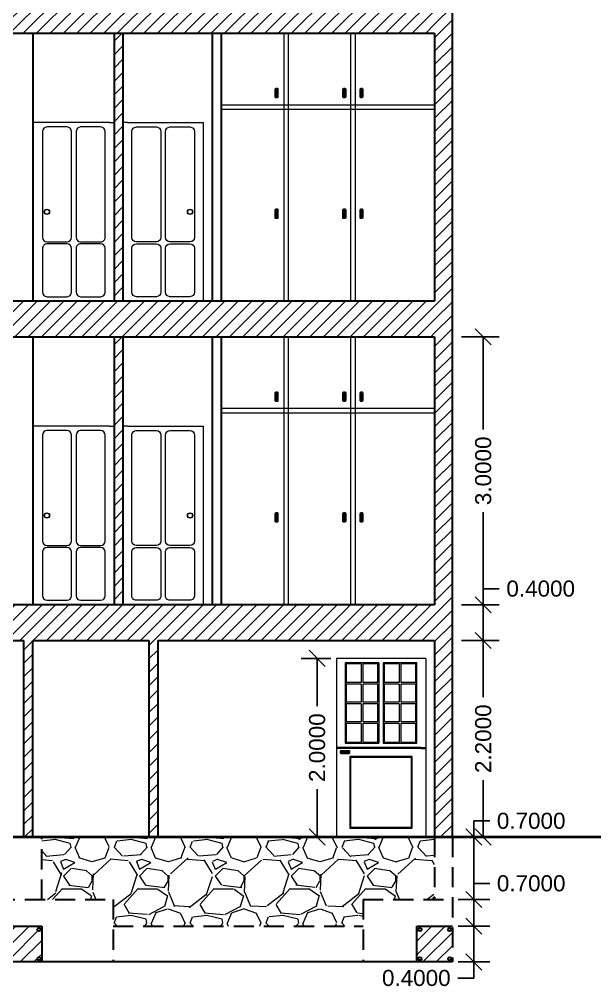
# Model space of a CAD drawing. Header units: inches. Extents: x 60.8 to 83.7, y 23.1 to 43.8.
# Drawn here: x 68.89 to 75.33, y 23.07 to 33.93 of the extents above; entities that cross this region are included whole.
import ezdxf

# ---------------------------------------------------------------- set-up
doc = ezdxf.new("R2010")
doc.units = ezdxf.units.IN
doc.header["$LTSCALE"] = 0.9
doc.header["$MEASUREMENT"] = 0
doc.linetypes.add('DASHED2', pattern=[0.375, 0.25, -0.125])
doc.styles.get("Standard").update_dxf_attribs({"font": 'arial.ttf'})
doc.dimstyles.get("Standard").update_dxf_attribs({"dimtxt": 0.18, "dimasz": 0.18, "dimexe": 0.18, "dimexo": 0.0625, "dimgap": 0.09, "dimtad": 0, "dimtoh": 1, "dimdec": 4, "dimzin": 0, "dimdsep": 46, "dimtxsty": 'Standard', "dimblk": 'OBLIQUE', "dimcen": 0.09, "dimadec": 0, "dimazin": 0, "dimtfac": 1, "dimtdec": 4, "dimtofl": 0, "dimtmove": 0, "dimatfit": 3, "dimldrblk": 'OBLIQUE', "dimfxl": 1, "dimtolj": 1, "dimtzin": 0, "dimarcsym": 0})
pattern_1 = [(45, (0, 0), (-0.07513009550107068, 0.07513009550107068), [])]

# ---------------------------------------------------------------- blocks, each defined once
blk = doc.blocks.new('_Oblique')
at = {"color": 0, "linetype": 'ByBlock', "lineweight": -2}
blk.add_line((-0.5, -0.5), (0.5, 0.5), dxfattribs=at)
blk = doc.blocks.new('*D6')
at = {"color": 0, "lineweight": -2, "transparency": 16777216}
for p, q in [((73.80108975101763, 23.77018031012886), (74.15704607203344, 23.77018031012886)), ((73.97704607203343, 23.77018031012886), (73.97704607203343, 23.37018031012887)), ((73.80108975101763, 23.37018031012887), (74.15704607203344, 23.37018031012887)), ((73.97704607203343, 23.37018031012887), (73.97704607203343, 23.19018031012887)), ((73.97704607203343, 23.19018031012887), (73.79704607203342, 23.19018031012887))]:
    blk.add_line(p, q, dxfattribs=at)
at = {"layer": 'Defpoints', "color": 0, "lineweight": 9, "transparency": 16777216}
for p in [(73.73858975101763, 23.77018031012886), (73.73858975101763, 23.37018031012887), (73.97704607203343, 23.37018031012887)]:
    blk.add_point(p, dxfattribs=at)
at = {"color": 0, "lineweight": -2, "transparency": 16777216, "xscale": 0.18, "yscale": 0.18, "zscale": 0.18}
for p, rotation in [((73.97704607203343, 23.77018031012886), 90), ((73.97704607203343, 23.37018031012887), 270)]:
    blk.add_blockref('_Oblique', p, dxfattribs=dict(at, rotation=rotation))
at = {"color": 0, "lineweight": 9, "transparency": 16777216, "insert": (73.33372410750408, 23.19018031012884), "char_height": 0.18, "attachment_point": 5}
blk.add_mtext('\\A1;0.4000', dxfattribs=at)
blk = doc.blocks.new('*D7')
at = {"color": 0, "lineweight": -2, "transparency": 16777216}
for p, q in [((73.97704607203349, 24.07018031012887), (73.97704607203349, 24.25018031012887)), ((73.97704607203349, 24.25018031012887), (74.1570460720335, 24.25018031012887)), ((73.80108975101763, 24.07018031012887), (74.1570460720335, 24.07018031012887)), ((73.97704607203349, 23.37018031012887), (73.97704607203349, 24.07018031012887)), ((73.80108975101763, 23.37018031012887), (74.1570460720335, 23.37018031012887))]:
    blk.add_line(p, q, dxfattribs=at)
at = {"layer": 'Defpoints', "color": 0, "lineweight": 9, "transparency": 16777216}
for p in [(73.73858975101763, 24.07018031012887), (73.97704607203349, 24.07018031012887), (73.73858975101763, 23.37018031012887)]:
    blk.add_point(p, dxfattribs=at)
at = {"color": 0, "lineweight": -2, "transparency": 16777216, "xscale": 0.18, "yscale": 0.18, "zscale": 0.18}
for p, rotation in [((73.97704607203349, 24.07018031012887), 90), ((73.97704607203349, 23.37018031012887), 270)]:
    blk.add_blockref('_Oblique', p, dxfattribs=dict(at, rotation=rotation))
at = {"color": 0, "lineweight": 9, "transparency": 16777216, "insert": (74.62036803656281, 24.25018031012884), "char_height": 0.18, "attachment_point": 5}
blk.add_mtext('\\A1;0.7000', dxfattribs=at)
blk = doc.blocks.new('*D8')
at = {"color": 0, "lineweight": -2, "transparency": 16777216}
for p, q in [((73.97704607203354, 24.77018031012887), (73.97704607203354, 24.95018031012887)), ((73.97704607203354, 24.95018031012887), (74.15704607203355, 24.95018031012887)), ((73.80108975101763, 24.77018031012887), (74.15704607203355, 24.77018031012887)), ((73.97704607203354, 24.07018031012887), (73.97704607203354, 24.77018031012887)), ((73.80108975101763, 24.07018031012887), (74.15704607203355, 24.07018031012887))]:
    blk.add_line(p, q, dxfattribs=at)
at = {"layer": 'Defpoints', "color": 0, "lineweight": 9, "transparency": 16777216}
for p in [(73.73858975101763, 24.77018031012887), (73.97704607203354, 24.77018031012887), (73.73858975101763, 24.07018031012887)]:
    blk.add_point(p, dxfattribs=at)
at = {"color": 0, "lineweight": -2, "transparency": 16777216, "xscale": 0.18, "yscale": 0.18, "zscale": 0.18}
for p, rotation in [((73.97704607203354, 24.77018031012887), 90), ((73.97704607203354, 24.07018031012887), 270)]:
    blk.add_blockref('_Oblique', p, dxfattribs=dict(at, rotation=rotation))
at = {"color": 0, "lineweight": 9, "transparency": 16777216, "insert": (74.62036803656287, 24.95018031012884), "char_height": 0.18, "attachment_point": 5}
blk.add_mtext('\\A1;0.7000', dxfattribs=at)
blk = doc.blocks.new('*D11')
at = {"color": 0, "lineweight": -2, "transparency": 16777216}
for p, q in [((73.83858975101762, 26.97018031012887), (74.26344990198896, 26.97018031012887)), ((74.08344990198896, 26.97018031012887), (74.08344990198896, 26.33503706319845)), ((74.08344990198896, 24.77018031012887), (74.08344990198896, 25.40532355705929)), ((73.83858975101762, 24.77018031012887), (74.26344990198896, 24.77018031012887))]:
    blk.add_line(p, q, dxfattribs=at)
at = {"layer": 'Defpoints', "color": 0, "lineweight": 9, "transparency": 16777216}
for p in [(73.53858975101762, 26.97018031012887), (74.08344990198896, 26.97018031012887), (73.53858975101762, 24.77018031012887)]:
    blk.add_point(p, dxfattribs=at)
at = {"color": 0, "lineweight": -2, "transparency": 16777216, "xscale": 0.18, "yscale": 0.18, "zscale": 0.18}
for p, rotation in [((74.08344990198896, 26.97018031012887), 90), ((74.08344990198896, 24.77018031012887), 270)]:
    blk.add_blockref('_Oblique', p, dxfattribs=dict(at, rotation=rotation))
at = {"color": 0, "lineweight": 9, "transparency": 16777216, "insert": (74.08344990198894, 25.87018031012884), "char_height": 0.18, "attachment_point": 5, "rotation": 90}
blk.add_mtext('\\A1;2.2000', dxfattribs=at)
blk = doc.blocks.new('*D12')
at = {"color": 0, "lineweight": -2, "transparency": 16777216}
for p, q in [((74.08344990198901, 27.37018031012887), (74.08344990198901, 27.55018031012887)), ((74.08344990198901, 27.55018031012887), (74.26344990198902, 27.55018031012887)), ((73.83858975101762, 27.37018031012887), (74.26344990198902, 27.37018031012887)), ((74.08344990198901, 26.97018031012887), (74.08344990198901, 27.37018031012887)), ((73.83858975101762, 26.97018031012887), (74.26344990198902, 26.97018031012887))]:
    blk.add_line(p, q, dxfattribs=at)
at = {"layer": 'Defpoints', "color": 0, "lineweight": 9, "transparency": 16777216}
for p in [(73.53858975101762, 27.37018031012887), (74.08344990198901, 27.37018031012887), (73.53858975101762, 26.97018031012887)]:
    blk.add_point(p, dxfattribs=at)
at = {"color": 0, "lineweight": -2, "transparency": 16777216, "xscale": 0.18, "yscale": 0.18, "zscale": 0.18}
for p, rotation in [((74.08344990198901, 27.37018031012887), 90), ((74.08344990198901, 26.97018031012887), 270)]:
    blk.add_blockref('_Oblique', p, dxfattribs=dict(at, rotation=rotation))
at = {"color": 0, "lineweight": 9, "transparency": 16777216, "insert": (74.72677186651833, 27.55018031012884), "char_height": 0.18, "attachment_point": 5}
blk.add_mtext('\\A1;0.4000', dxfattribs=at)
blk = doc.blocks.new('*D13')
at = {"color": 0, "lineweight": -2, "transparency": 16777216}
for p, q in [((73.83858975101762, 30.37018031012887), (74.26344990198908, 30.37018031012887)), ((74.08344990198907, 30.37018031012887), (74.08344990198907, 29.33344088311659)), ((74.08344990198907, 27.37018031012887), (74.08344990198907, 28.40691973714115)), ((73.83858975101762, 27.37018031012887), (74.26344990198908, 27.37018031012887))]:
    blk.add_line(p, q, dxfattribs=at)
at = {"layer": 'Defpoints', "color": 0, "lineweight": 9, "transparency": 16777216}
for p in [(73.53858975101762, 30.37018031012887), (74.08344990198907, 30.37018031012887), (73.53858975101762, 27.37018031012887)]:
    blk.add_point(p, dxfattribs=at)
at = {"color": 0, "lineweight": -2, "transparency": 16777216, "xscale": 0.18, "yscale": 0.18, "zscale": 0.18}
for p, rotation in [((74.08344990198907, 30.37018031012887), 90), ((74.08344990198907, 27.37018031012887), 270)]:
    blk.add_blockref('_Oblique', p, dxfattribs=dict(at, rotation=rotation))
at = {"color": 0, "lineweight": 9, "transparency": 16777216, "insert": (74.08344990198906, 28.87018031012884), "char_height": 0.18, "attachment_point": 5, "rotation": 90}
blk.add_mtext('\\A1;3.0000', dxfattribs=at)
blk = doc.blocks.new('*D22')
at = {"color": 0, "lineweight": -2, "transparency": 16777216}
for p, q in [((72.37608975101764, 26.77018031012887), (72.04315673004862, 26.77018031012887)), ((72.22315673004863, 26.77018031012887), (72.22315673004863, 26.23503706319845)), ((72.22315673004863, 24.77018031012887), (72.22315673004863, 25.3053235570593)), ((72.37608975101764, 24.77018031012887), (72.04315673004862, 24.77018031012887))]:
    blk.add_line(p, q, dxfattribs=at)
at = {"layer": 'Defpoints', "color": 0, "lineweight": 9, "transparency": 16777216}
for p in [(72.22315673004863, 26.77018031012887), (72.43858975101764, 26.77018031012887), (72.43858975101764, 24.77018031012887)]:
    blk.add_point(p, dxfattribs=at)
at = {"color": 0, "lineweight": -2, "transparency": 16777216, "xscale": 0.18, "yscale": 0.18, "zscale": 0.18}
for p, rotation in [((72.22315673004863, 26.77018031012887), 90), ((72.22315673004863, 24.77018031012887), 270)]:
    blk.add_blockref('_Oblique', p, dxfattribs=dict(at, rotation=rotation))
at = {"color": 0, "lineweight": 9, "transparency": 16777216, "insert": (72.22315673004861, 25.77018031012884), "char_height": 0.18, "attachment_point": 5, "rotation": 90}
blk.add_mtext('\\A1;2.0000', dxfattribs=at)

msp = doc.modelspace()

# ---------------------------------------------------------------- hatches: boundary and pattern name
at = {"lineweight": 9}
h = msp.add_hatch(dxfattribs=at)
h.set_pattern_fill('ANSI31', color=256, scale=0.85)
h.set_pattern_definition(pattern_1)
h.paths.add_polyline_path([(64.13858975101759, 30.37018031012886), (63.93858975101759, 30.37018031012886), (63.93858975101759, 26.97018031012885), (64.13858975101759, 26.97018031012885), (64.13858975101759, 27.37018031012885)])
h.paths.add_polyline_path([(64.1385897510176, 33.77018031012885), (63.93858975101759, 33.77018031012885), (63.93858975101759, 30.37018031012886), (64.13858975101759, 30.37018031012886), (64.13858975101759, 30.77018031012885)])
h.paths.add_polyline_path([(64.1385897510176, 37.17018031012886), (63.93858975101759, 37.17018031012886), (63.93858975101759, 33.77018031012885), (64.1385897510176, 33.77018031012885), (64.1385897510176, 34.17018031012886)])
h.paths.add_polyline_path([(64.13858975101759, 40.57018031012884), (63.93858975101759, 40.57018031012884), (63.93858975101759, 37.17018031012886), (64.1385897510176, 37.17018031012886), (64.1385897510176, 37.57018031012885)])
h.paths.add_polyline_path([(64.13858975101759, 40.97018031012885), (63.93858975101759, 40.97018031012885), (63.93858975101759, 40.57018031012884), (64.13858975101759, 40.57018031012884)])
h.paths.add_polyline_path([(73.7385897510176, 40.97018031012885), (73.5385897510176, 40.97018031012885), (73.5385897510176, 40.57018031012885), (73.7385897510176, 40.57018031012885)])
h.paths.add_polyline_path([(73.7385897510176, 40.57018031012885), (73.5385897510176, 40.57018031012885), (73.5385897510176, 37.57018031012885), (73.5385897510176, 37.17018031012886), (73.7385897510176, 37.17018031012886)])
h.paths.add_polyline_path([(73.7385897510176, 37.17018031012886), (73.5385897510176, 37.17018031012886), (73.5385897510176, 34.17018031012886), (73.5385897510176, 33.77018031012884), (73.7385897510176, 33.77018031012884)])
h.paths.add_polyline_path([(73.7385897510176, 33.77018031012884), (73.5385897510176, 33.77018031012884), (73.5385897510176, 30.77018031012886), (73.5385897510176, 30.37018031012886), (73.7385897510176, 30.37018031012886)])
h.paths.add_polyline_path([(73.7385897510176, 30.37018031012886), (73.5385897510176, 30.37018031012886), (73.5385897510176, 27.37018031012885), (73.5385897510176, 26.97018031012885), (73.7385897510176, 26.97018031012885)])
h.paths.add_polyline_path([(73.7385897510176, 26.97018031012885), (73.5385897510176, 26.97018031012885), (73.5385897510176, 24.77018031012886), (73.7385897510176, 24.77018031012886)])
h = msp.add_hatch(dxfattribs=at)
h.set_pattern_fill('ANSI31', color=256, scale=0.85)
h.set_pattern_definition(pattern_1)
h.paths.add_polyline_path([(73.5385897510176, 40.97018031012885), (64.13858975101759, 40.97018031012885), (64.13858975101759, 40.57018031012884), (73.5385897510176, 40.57018031012885)])
h.paths.add_polyline_path([(73.5385897510176, 37.57018031012885), (64.1385897510176, 37.57018031012885), (64.1385897510176, 37.17018031012886), (73.5385897510176, 37.17018031012886)])
h.paths.add_polyline_path([(73.5385897510176, 34.17018031012886), (64.1385897510176, 34.17018031012886), (64.1385897510176, 33.77018031012885), (73.5385897510176, 33.77018031012885)])
h.paths.add_polyline_path([(73.5385897510176, 30.77018031012885), (64.13858975101759, 30.77018031012885), (64.13858975101759, 30.37018031012886), (73.5385897510176, 30.37018031012885)])
h = msp.add_hatch(dxfattribs=at)
h.set_pattern_fill('ANSI31', color=256, scale=0.85)
h.set_pattern_definition([(45, (0, 3.399999999999988), (-0.07513009550107068, 0.07513009550107068), [])])
h.paths.add_polyline_path([(70.04858975101757, 33.77018031012884), (69.94858975101758, 33.77018031012884), (69.94858975101758, 30.77018031012884), (70.04858975101757, 30.77018031012884)])
h = msp.add_hatch(dxfattribs=at)
h.set_pattern_fill('ANSI31', color=256, scale=0.85)
h.set_pattern_definition(pattern_1)
h.paths.add_polyline_path([(70.04858975101757, 30.37018031012886), (69.94858975101758, 30.37018031012886), (69.94858975101758, 27.37018031012886), (70.04858975101757, 27.37018031012886)])
h = msp.add_hatch(dxfattribs=at)
h.set_pattern_fill('ANSI31', color=256, scale=0.85)
h.set_pattern_definition(pattern_1)
h.paths.add_polyline_path([(73.5385897510176, 27.37018031012886), (64.13858975101759, 27.37018031012886), (64.13858975101759, 26.97018031012886), (68.93858975101759, 26.97018031012886), (68.93858975101759, 24.77018031012886), (69.03858975101758, 24.77018031012886), (69.03858975101758, 26.97018031012886), (70.33858975101758, 26.97018031012886), (70.33858975101758, 24.77018031012886), (70.43858975101757, 24.77018031012886), (70.43858975101757, 26.97018031012886), (73.5385897510176, 26.97018031012886)])
h = msp.add_hatch(dxfattribs=at)
h.set_pattern_fill('ANSI31', color=256, scale=0.85)
h.set_pattern_definition(pattern_1)
h.paths.add_polyline_path([(69.03858975101758, 26.97018031012886), (68.93858975101759, 26.97018031012886), (68.93858975101759, 24.77018031012886), (69.03858975101758, 24.77018031012886)])
h = msp.add_hatch(dxfattribs=at)
h.set_pattern_fill('ANSI31', color=256, scale=0.85)
h.set_pattern_definition(pattern_1)
h.paths.add_polyline_path([(70.43858975101757, 26.97018031012886), (70.33858975101758, 26.97018031012886), (70.33858975101758, 24.77018031012886), (70.43858975101757, 24.77018031012886)])
h = msp.add_hatch(dxfattribs=at)
h.set_pattern_fill('GRAVEL', color=15, scale=0.85)
h.set_pattern_definition([(228.012787504, (0.612, 0.85), (-6.800000000000052, -7.650000000000003), [0.1143556, -11.32122484001264]), (184.969740728, (0.5355, 0.765), (10.19999999999998, 0.8500000000000298), [0.1962378, -19.4275360470455]), (132.510447078, (0.34, 0.748), (8.5000000000001, -9.349999999999884), [0.1383698, -13.69862770668474]), (267.273689006, (0.0085, 0.5355), (0.8500000000000205, 17.00000000000001), [0.1787023, -17.69152433538465]), (292.833654178, (0, 0.357), (-4.24999999999999, 10.20000000000002), [0.17523175, -17.34796715887505]), (357.273689006, (0.068, 0.1955), (-17.00000000000001, 0.8500000000000216), [0.1787023, -17.69152433538465]), (37.6942404667, (0.2465, 0.187), (-11.05, -8.499999999999977), [0.23632465, -23.3961212665786]), (72.2553283749, (0.4335, 0.3315), (5.950000000000023, 18.7), [0.2231148, -22.08837327229138]), (121.429565615, (0.5015, 0.544), (-6.800000000000017, 11.04999999999999), [0.1793075, -17.75146214326965]), (175.236358309, (0.408, 0.697), (9.349999999999985, -0.8500000000000323), [0.2047072, -10.03064819197346]), (222.397437798, (0.204, 0.714), (-10.19999999999997, -9.349999999999975), [0.2647308, -26.20836875407566]), (138.814074834, (0.85, 0.527), (-5.950000000000028, 5.1), [0.09035584999999997, -8.945268090824493]), (171.46923439, (0.782, 0.5864999999999999), (11.05, -1.699999999999996), [0.17190145, -17.01828470373345]), (225, (0.612, 0.612), (-9.43689570931383e-17, -0.849999999999943), [0.12020785, -1.081873678017135]), (203.198590514, (0.5525, 0.714), (4.249999999999991, 1.699999999999979), [0.0647343, -6.408672839984315]), (291.801409486, (0.4929999999999999, 0.6885), (-0.8499999999997313, 2.550000000000087), [0.09154754999999999, -4.485842536064325]), (30.96375653209999, (0.527, 0.6034999999999999), (2.550000000000045, 1.699999999999983), [0.14868965, -4.807619460618504]), (161.565051177, (0.6545, 0.68), (1.70000000000001, -0.8499999999999802), [0.10751735, -2.580418661143139]), (16.389540334, (0, 0.6885), (8.499999999999972, 2.550000000000037), [0.15062, -14.91141837466899]), (70.3461759419, (0.1445, 0.731), (-3.400000000001037, -9.350000000002886), [0.12636185, -12.50979658522115]), (293.198590514, (0.6545, 0.85), (-1.699999999999975, 4.249999999999992), [0.12946775, -6.343939389984315]), (343.610459666, (0.7054999999999999, 0.731), (-8.499999999999972, 2.550000000000037), [0.15062, -14.91141837466865]), (339.44395478, (0, 0.1615), (-4.250000000000031, 1.700000000000021), [0.145248, -7.117155183519873]), (294.775140569, (0.136, 0.1105), (-4.250000000000004, 9.350000000000001), [0.1217013, -12.0484466037846]), (66.8014094864, (0.663, 0), (1.699999999999984, 4.249999999999974), [0.12946775, -6.343939389984315]), (17.3540246363, (0.714, 0.119), (-11.04999999999998, -3.399999999999968), [0.14248635, -14.106110072104]), (69.44395478040002, (0.2465, 0), (-1.700000000000006, -4.249999999999962), [0.07262399999999998, -7.189779183519874]), (101.309932474, (0.612, 0), (-0.8499999999999692, 3.400000000000011), [0.0433415, -4.29082508655388]), (165.963756532, (0.6034999999999999, 0.0425), (2.549999999999965, -0.8500000000000011), [0.17523175, -3.329408031775045]), (186.009005957, (0.4335, 0.085), (8.500000000000039, 0.8499999999999857), [0.1623925, -16.07683469836138]), (303.690067526, (0.527, 0.527), (-0.8499999999999891, 1.699999999999988), [0.1225887, -2.942129884144399]), (353.157226587, (0.595, 0.425), (14.45000000000001, -1.700000000000045), [0.2140249, -21.18842823042405]), (60.9453959009, (0.8075, 0.3995), (-3.399999999999979, -5.949999999999981), [0.0875126, -8.663773019838949]), (90, (0.85, 0.476), (-0.8499999999999999, 0.85), [0.051, -0.7989999999999999]), (120.256437164, (0.4165, 0.1105), (3.400000000000007, -5.950000000000006), [0.1180854, -11.69049199103233]), (48.01278750420001, (0.357, 0.2125), (6.8, 7.649999999999979), [0.2287112, -11.20686924001264]), (0, (0.51, 0.3825), (0.85, 0.85), [0.221, -0.629]), (325.3048464690001, (0.731, 0.3825), (8.500000000000117, -5.949999999999851), [0.1343969, -13.3052831557157]), (254.054604099, (0.8415, 0.306), (-0.8500000000000321, -3.400000000000003), [0.1237617, -6.064331705888425]), (207.645975364, (0.8075, 0.187), (-16.14999999999996, -8.50000000000004), [0.20150525, -19.94905305492049]), (175.42607874, (0.629, 0.0935), (-11.04999999999996, 0.8500000000000011), [0.21317915, -21.10471239677356])])
h.paths.add_polyline_path([(68.73858975101759, 24.77018031012886), (64.13858975101759, 24.77018031012886), (64.13858975101759, 24.07018031012886), (64.93858975101759, 24.07018031012886), (64.93858975101759, 23.77018031012886), (67.93858975101759, 23.77018031012886), (67.93858975101759, 24.07018031012886), (68.73858975101759, 24.07018031012886)])
h.paths.add_polyline_path([(73.5385897510176, 24.77018031012886), (69.13858975101759, 24.77018031012886), (69.13858975101759, 24.07018031012886), (69.93858975101759, 24.07018031012886), (69.93858975101759, 23.77018031012886), (72.73858975101759, 23.77018031012886), (72.73858975101759, 24.07018031012886), (73.5385897510176, 24.07018031012886)])
h = msp.add_hatch(dxfattribs=at)
h.set_pattern_fill('ANSI31', color=256, scale=0.85)
h.set_pattern_definition(pattern_1)
h.paths.add_polyline_path([(64.3385897510176, 23.77018031012886), (63.9385897510176, 23.77018031012886), (63.9385897510176, 23.37018031012886), (64.3385897510176, 23.37018031012886)])
h.paths.add_polyline_path([(63.98676207144508, 23.405678902042, -1), (63.94969139020913, 23.405678902042, -1)], flags=16)
h.paths.add_polyline_path([(63.95180390016851, 23.73269602134626, -1), (63.98887458140445, 23.73269602134626, -1)], flags=16)
h.paths.add_polyline_path([(64.32105062163612, 23.405678902042, -1), (64.28397994040017, 23.405678902042, -1)], flags=16)
h.paths.add_polyline_path([(64.28397994040017, 23.73269602134626, -1), (64.32105062163612, 23.73269602134626, -1)], flags=16)
h.paths.add_polyline_path([(69.13858975101759, 23.77018031012886), (68.73858975101759, 23.77018031012886), (68.73858975101759, 23.37018031012886), (69.13858975101759, 23.37018031012886)])
h.paths.add_polyline_path([(68.793199561635, 23.405678902042, -1), (68.75612888039906, 23.405678902042, -1)], flags=16)
h.paths.add_polyline_path([(69.12748811182605, 23.405678902042, -1), (69.09041743059011, 23.405678902042, -1)], flags=16)
h.paths.add_polyline_path([(68.75612888039906, 23.73269602134626, -1), (68.793199561635, 23.73269602134626, -1)], flags=16)
h.paths.add_polyline_path([(69.08830492063073, 23.73269602134626, -1), (69.12537560186668, 23.73269602134626, -1)], flags=16)
h.paths.add_polyline_path([(73.7385897510176, 23.77018031012886), (73.3385897510176, 23.77018031012886), (73.3385897510176, 23.37018031012886), (73.7385897510176, 23.37018031012886)])
h.paths.add_polyline_path([(73.72748811182606, 23.405678902042, -1), (73.69041743059012, 23.405678902042, -1)], flags=16)
h.paths.add_polyline_path([(73.39319956163502, 23.405678902042, -1), (73.35612888039907, 23.405678902042, -1)], flags=16)
h.paths.add_polyline_path([(73.68830492063074, 23.73269602134626, -1), (73.72537560186669, 23.73269602134626, -1)], flags=16)
h.paths.add_polyline_path([(73.35612888039907, 23.73269602134626, -1), (73.39319956163502, 23.73269602134626, -1)], flags=16)

# ---------------------------------------------------------------- linework, layer by layer
at = {"lineweight": 30}
for p, q in [((73.7385897510176, 24.77018031012886), (73.7385897510176, 40.97018031012885)), ((64.13858975101759, 33.77018031012885), (73.5385897510176, 33.77018031012885)), ((69.03858975101758, 33.77018031012884), (69.03858975101758, 30.77018031012885)), ((69.94858975101758, 33.77018031012884), (69.94858975101758, 30.77018031012884)), ((70.04858975101757, 33.77018031012884), (70.04858975101757, 30.77018031012885)), ((71.0485897510176, 33.77018031012885), (71.0485897510176, 30.77018031012885)), ((71.1485897510176, 33.77018031012885), (71.1485897510176, 30.77018031012885)), ((73.5385897510176, 33.77018031012884), (73.5385897510176, 30.77018031012886)), ((73.5385897510176, 30.77018031012885), (64.13858975101759, 30.77018031012885)), ((64.13858975101759, 30.37018031012886), (73.5385897510176, 30.37018031012886)), ((69.03858975101758, 30.37018031012886), (69.03858975101758, 27.37018031012886)), ((69.94858975101758, 30.37018031012886), (69.94858975101758, 27.37018031012886)), ((70.04858975101757, 30.37018031012886), (70.04858975101757, 27.37018031012886)), ((71.0485897510176, 30.37018031012886), (71.0485897510176, 27.37018031012886)), ((71.1485897510176, 30.37018031012886), (71.1485897510176, 27.37018031012886)), ((73.5385897510176, 30.37018031012886), (73.5385897510176, 27.37018031012885)), ((73.5385897510176, 27.37018031012886), (64.13858975101759, 27.37018031012886)), ((64.13858975101759, 26.97018031012886), (68.93858975101759, 26.97018031012886)), ((68.93858975101759, 24.77018031012886), (68.93858975101759, 26.97018031012886)), ((69.03858975101758, 24.77018031012886), (69.03858975101758, 26.97018031012886)), ((69.03858975101757, 26.97018031012886), (70.33858975101758, 26.97018031012886)), ((70.33858975101758, 26.97018031012886), (70.33858975101758, 24.77018031012886)), ((70.43858975101757, 26.97018031012886), (70.43858975101757, 24.77018031012886)), ((70.43858975101757, 26.97018031012886), (73.5385897510176, 26.97018031012886)), ((73.5385897510176, 26.97018031012885), (73.5385897510176, 24.77018031012886)), ((68.73858975101759, 23.77018031012886), (69.13858975101759, 23.77018031012886)), ((69.13858975101759, 23.77018031012886), (69.13858975101759, 23.37018031012886)), ((73.3385897510176, 23.37018031012886), (73.3385897510176, 23.77018031012886)), ((73.3385897510176, 23.77018031012886), (73.7385897510176, 23.77018031012886)), ((73.7385897510176, 23.37018031012886), (63.9385897510176, 23.37018031012886))]:
    msp.add_line(p, q, dxfattribs=at)
at = {"color": 32, "lineweight": 9, "true_color": 0xcd6928}
for p, q in [((71.8485897510176, 33.77018031012884), (71.8485897510176, 32.97018031012884)), ((71.8985897510176, 33.77018031012884), (71.8985897510176, 32.97018031012884)), ((72.5985897510176, 33.77018031012884), (72.5985897510176, 32.97018031012884)), ((72.6485897510176, 33.77018031012884), (72.6485897510176, 32.97018031012884)), ((71.1485897510176, 32.97018031012884), (73.5385897510176, 32.97018031012885)), ((71.1485897510176, 32.92018031012884), (73.5385897510176, 32.92018031012884)), ((71.8485897510176, 32.97018031012884), (71.8485897510176, 30.77018031012885)), ((71.8985897510176, 32.97018031012884), (71.8985897510176, 30.77018031012884)), ((72.5985897510176, 32.97018031012884), (72.5985897510176, 30.77018031012885)), ((72.6485897510176, 32.97018031012884), (72.6485897510176, 30.77018031012885)), ((71.8485897510176, 30.37018031012886), (71.8485897510176, 29.57018031012885)), ((71.8985897510176, 30.37018031012886), (71.8985897510176, 29.57018031012885)), ((72.5985897510176, 30.37018031012886), (72.5985897510176, 29.57018031012885)), ((72.6485897510176, 30.37018031012886), (72.6485897510176, 29.57018031012885)), ((71.1485897510176, 29.57018031012885), (73.5385897510176, 29.57018031012886)), ((71.8485897510176, 29.57018031012885), (71.8485897510176, 27.37018031012886)), ((71.8985897510176, 29.57018031012885), (71.8985897510176, 27.37018031012886)), ((72.5985897510176, 29.57018031012885), (72.5985897510176, 27.37018031012886)), ((72.6485897510176, 29.57018031012885), (72.6485897510176, 27.37018031012886)), ((71.1485897510176, 29.52018031012886), (73.5385897510176, 29.52018031012885))]:
    msp.add_line(p, q, dxfattribs=at)
at = {"lineweight": 9}
for p, q in [((69.0985897510176, 32.77018031012884), (69.0485897510176, 32.77018031012884)), ((69.89858975101758, 32.77018031012884), (69.94858975101758, 32.77018031012884)), ((70.09858975101757, 32.77018031012885), (70.04858975101757, 32.77018031012885)), ((68.94858975101758, 30.37018031012886), (69.03858975101758, 30.37018031012886)), ((69.0985897510176, 29.37018031012886), (69.0485897510176, 29.37018031012886)), ((69.89858975101758, 29.37018031012886), (69.94858975101758, 29.37018031012886)), ((70.09858975101757, 29.37018031012886), (70.04858975101757, 29.37018031012886)), ((72.43858975101762, 26.77018031012886), (72.43858975101762, 24.77018031012886)), ((73.4385897510176, 26.77018031012886), (72.43858975101762, 26.77018031012886)), ((72.7160897510176, 26.71018031012886), (72.7160897510176, 26.50018031012886)), ((72.7360897510176, 26.71018031012886), (72.73608975101762, 26.50018031012886)), ((72.91358975101761, 26.72018031012886), (72.91358975101761, 25.82018031012885)), ((72.96358975101761, 26.72018031012886), (72.96358975101761, 25.82018031012885)), ((73.1410897510176, 26.71018031012886), (73.1410897510176, 26.50018031012886)), ((73.1610897510176, 26.71018031012886), (73.16108975101761, 26.50018031012886)), ((73.4385897510176, 26.77018031012886), (73.4385897510176, 24.77018031012886)), ((72.7160897510176, 26.50018031012886), (72.5485897510176, 26.50018031012886)), ((72.9035897510176, 26.50018031012886), (72.73608975101762, 26.50018031012886)), ((73.1410897510176, 26.50018031012886), (72.9735897510176, 26.50018031012886)), ((73.32858975101762, 26.50018031012886), (73.16108975101761, 26.50018031012886)), ((72.7160897510176, 26.48018031012885), (72.5485897510176, 26.48018031012886)), ((72.7160897510176, 26.48018031012886), (72.7160897510176, 26.28018031012886)), ((72.73608975101762, 26.48018031012886), (72.73608975101762, 26.28018031012886)), ((72.9035897510176, 26.48018031012886), (72.73608975101762, 26.48018031012885)), ((73.14108975101762, 26.48018031012885), (72.9735897510176, 26.48018031012886)), ((73.1410897510176, 26.48018031012886), (73.14108975101762, 26.28018031012886)), ((73.32858975101762, 26.48018031012886), (73.16108975101763, 26.48018031012885)), ((73.16108975101761, 26.48018031012886), (73.16108975101761, 26.28018031012886)), ((72.7160897510176, 26.28018031012886), (72.5485897510176, 26.28018031012886)), ((72.9035897510176, 26.28018031012886), (72.73608975101762, 26.28018031012886)), ((73.14108975101762, 26.28018031012886), (72.9735897510176, 26.28018031012886)), ((73.32858975101762, 26.28018031012886), (73.16108975101763, 26.28018031012886)), ((72.7160897510176, 26.26018031012886), (72.5485897510176, 26.26018031012886)), ((72.7160897510176, 26.26018031012885), (72.7160897510176, 26.06018031012886)), ((72.73608975101762, 26.26018031012885), (72.7360897510176, 26.06018031012886)), ((72.9035897510176, 26.26018031012886), (72.73608975101762, 26.26018031012886)), ((73.14108975101762, 26.26018031012886), (72.9735897510176, 26.26018031012886)), ((73.14108975101762, 26.26018031012885), (73.1410897510176, 26.06018031012886)), ((73.16108975101761, 26.26018031012885), (73.1610897510176, 26.06018031012886)), ((73.32858975101762, 26.26018031012886), (73.16108975101763, 26.26018031012886)), ((72.7160897510176, 26.06018031012886), (72.5485897510176, 26.06018031012886)), ((72.9035897510176, 26.06018031012886), (72.73608975101762, 26.06018031012886)), ((73.14108975101762, 26.06018031012886), (72.9735897510176, 26.06018031012886)), ((73.32858975101762, 26.06018031012886), (73.16108975101761, 26.06018031012886)), ((72.7160897510176, 26.04018031012886), (72.5485897510176, 26.04018031012886)), ((72.7160897510176, 26.04018031012886), (72.7160897510176, 25.83018031012885)), ((72.7360897510176, 26.04018031012887), (72.7360897510176, 25.83018031012885)), ((72.9035897510176, 26.04018031012886), (72.73608975101762, 26.04018031012886)), ((73.14108975101762, 26.04018031012886), (72.9735897510176, 26.04018031012886)), ((73.1410897510176, 26.04018031012886), (73.1410897510176, 25.83018031012885)), ((73.1610897510176, 26.04018031012887), (73.1610897510176, 25.83018031012885)), ((73.32858975101762, 26.04018031012886), (73.16108975101761, 26.04018031012886)), ((72.48858975101761, 25.77018031012886), (72.43858975101762, 25.77018031012886)), ((72.48858975101761, 25.76174275255804), (72.43858975101762, 25.76174275255804)), ((73.3885897510176, 25.77018031012886), (72.48858975101761, 25.77018031012886)), ((73.3885897510176, 25.76174275255804), (72.48858975101761, 25.76174275255804)), ((73.3885897510176, 25.77018031012886), (73.4385897510176, 25.77018031012886)), ((73.3885897510176, 25.76174275255804), (73.4385897510176, 25.76174275255804)), ((68.93858975101759, 24.77018031012886), (69.03858975101758, 24.77018031012886))]:
    msp.add_line(p, q, dxfattribs=at)
at = {"color": 51, "lineweight": 9, "true_color": 0xf8f6b0}
for p, q in [((69.89858975101758, 32.77018031012884), (69.0985897510176, 32.77018031012884)), ((70.09858975101757, 32.77018031012885), (70.89858975101755, 32.77018031012885)), ((70.89858975101755, 32.77018031012885), (70.94858975101755, 32.77018031012885)), ((70.94858975101755, 32.77018031012885), (70.94858975101755, 30.77018031012885)), ((69.89858975101758, 29.37018031012886), (69.0985897510176, 29.37018031012886)), ((70.09858975101757, 29.37018031012886), (70.89858975101755, 29.37018031012886)), ((70.89858975101755, 29.37018031012886), (70.94858975101755, 29.37018031012886)), ((70.94858975101755, 29.37018031012886), (70.94858975101755, 27.37018031012886))]:
    msp.add_line(p, q, dxfattribs=at)
at = {"lineweight": 40}
for p, q in [((63.83858975101759, 24.77018031012886), (73.8385897510176, 24.77018031012886)), ((73.8385897510176, 24.77018031012886), (76.8385897510176, 24.77018031012886))]:
    msp.add_line(p, q, dxfattribs=at)
at = {"linetype": 'DASHED2', "lineweight": 30}
for p, q in [((69.13858975101759, 24.07018031012886), (69.13858975101759, 24.77018031012886)), ((73.5385897510176, 24.77018031012886), (73.5385897510176, 24.07018031012886)), ((73.7385897510176, 24.77018031012886), (73.7385897510176, 23.37018031012886)), ((67.93858975101759, 24.07018031012886), (69.93858975101759, 24.07018031012886)), ((69.93858975101759, 24.07018031012886), (69.93858975101759, 23.37018031012886)), ((72.73858975101759, 24.07018031012886), (73.7385897510176, 24.07018031012886)), ((72.73858975101759, 24.07018031012886), (72.73858975101759, 23.37018031012886)), ((69.93858975101759, 23.77018031012886), (72.73858975101759, 23.77018031012886))]:
    msp.add_line(p, q, dxfattribs=at)
at = {"color": 32, "lineweight": 9, "true_color": 0xcd6928}
for points in [[(71.78447269946815, 33.14512416768463), (71.78447269946815, 33.0572803549106, -0.414213562373095), (71.77447269946815, 33.04728035491058), (71.76350291075482, 33.04728035491058, -0.414213562373095), (71.75350291075483, 33.0572803549106), (71.75350291075483, 33.14512416768463, -0.414213562373095), (71.76350291075482, 33.15512416768462), (71.77447269946815, 33.15512416768462, -0.414213562373095)], [(71.77447269946815, 33.14012416768463), (71.77447269946815, 33.0622803549106, -0.4142135623732847), (71.76947269946814, 33.05728035491057), (71.76850291075482, 33.05728035491057, -0.4142135623727701), (71.76350291075482, 33.0622803549106), (71.76350291075482, 33.14012416768463, -0.4142135623730701), (71.76850291075482, 33.14512416768463), (71.76947269946814, 33.14512416768463, -0.414213562373095)], [(72.54260973318503, 33.14512416768463), (72.54260973318503, 33.0572803549106, -0.414213562373095), (72.53260973318503, 33.04728035491058), (72.5216399444717, 33.04728035491058, -0.414213562373095), (72.51163994447171, 33.0572803549106), (72.51163994447171, 33.14512416768463, -0.414213562373095), (72.5216399444717, 33.15512416768462), (72.53260973318503, 33.15512416768462, -0.414213562373095)], [(72.53260973318503, 33.14012416768463), (72.53260973318503, 33.0622803549106, -0.4142135623732847), (72.52760973318502, 33.05728035491057), (72.5266399444717, 33.05728035491057, -0.4142135623727701), (72.5216399444717, 33.0622803549106), (72.5216399444717, 33.14012416768463, -0.4142135623730701), (72.5266399444717, 33.14512416768463), (72.52760973318502, 33.14512416768463, -0.414213562373095)], [(72.73559007491613, 33.14512416768463), (72.73559007491613, 33.0572803549106, -0.414213562373095), (72.72559007491613, 33.04728035491058), (72.7146202862028, 33.04728035491058, -0.414213562373095), (72.70462028620281, 33.0572803549106), (72.70462028620281, 33.14512416768463, -0.414213562373095), (72.7146202862028, 33.15512416768462), (72.72559007491613, 33.15512416768462, -0.414213562373095)], [(72.72559007491613, 33.14012416768463), (72.72559007491613, 33.0622803549106, -0.4142135623732847), (72.72059007491612, 33.05728035491057), (72.7196202862028, 33.05728035491057, -0.4142135623727701), (72.7146202862028, 33.0622803549106), (72.7146202862028, 33.14012416768463, -0.4142135623730701), (72.7196202862028, 33.14512416768463), (72.72059007491612, 33.14512416768463, -0.414213562373095)], [(71.78447269946815, 31.79212599727601), (71.78447269946815, 31.70428218450199, -0.414213562373095), (71.77447269946815, 31.69428218450197), (71.76350291075482, 31.69428218450197, -0.414213562373095), (71.75350291075483, 31.70428218450199), (71.75350291075483, 31.79212599727601, -0.414213562373095), (71.76350291075482, 31.802125997276), (71.77447269946815, 31.802125997276, -0.414213562373095)], [(72.54260973318503, 31.79212599727601), (72.54260973318503, 31.70428218450199, -0.414213562373095), (72.53260973318503, 31.69428218450197), (72.5216399444717, 31.69428218450197, -0.414213562373095), (72.51163994447171, 31.70428218450199), (72.51163994447171, 31.79212599727601, -0.414213562373095), (72.5216399444717, 31.802125997276), (72.53260973318503, 31.802125997276, -0.414213562373095)], [(72.73559007491613, 31.79212599727601), (72.73559007491613, 31.70428218450199, -0.414213562373095), (72.72559007491613, 31.69428218450197), (72.7146202862028, 31.69428218450197, -0.414213562373095), (72.70462028620281, 31.70428218450199), (72.70462028620281, 31.79212599727601, -0.414213562373095), (72.7146202862028, 31.802125997276), (72.72559007491613, 31.802125997276, -0.414213562373095)], [(71.77447269946815, 31.78712599727602), (71.77447269946815, 31.70928218450198, -0.4142135623732847), (71.76947269946814, 31.70428218450196), (71.76850291075482, 31.70428218450196, -0.4142135623727701), (71.76350291075482, 31.70928218450198), (71.76350291075482, 31.78712599727602, -0.4142135623730701), (71.76850291075482, 31.79212599727601), (71.76947269946814, 31.79212599727601, -0.414213562373095)], [(72.53260973318503, 31.78712599727602), (72.53260973318503, 31.70928218450198, -0.4142135623732847), (72.52760973318502, 31.70428218450196), (72.5266399444717, 31.70428218450196, -0.4142135623727701), (72.5216399444717, 31.70928218450198), (72.5216399444717, 31.78712599727602, -0.4142135623730701), (72.5266399444717, 31.79212599727601), (72.52760973318502, 31.79212599727601, -0.414213562373095)], [(72.72559007491613, 31.78712599727602), (72.72559007491613, 31.70928218450198, -0.4142135623732847), (72.72059007491612, 31.70428218450196), (72.7196202862028, 31.70428218450196, -0.4142135623727701), (72.7146202862028, 31.70928218450198), (72.7146202862028, 31.78712599727602, -0.4142135623730701), (72.7196202862028, 31.79212599727601), (72.72059007491612, 31.79212599727601, -0.414213562373095)], [(71.78447269946815, 29.74512416768464), (71.78447269946815, 29.65728035491061, -0.414213562373095), (71.77447269946815, 29.64728035491059), (71.76350291075482, 29.64728035491059, -0.414213562373095), (71.75350291075483, 29.65728035491061), (71.75350291075483, 29.74512416768464, -0.414213562373095), (71.76350291075482, 29.75512416768463), (71.77447269946815, 29.75512416768463, -0.414213562373095)], [(71.77447269946815, 29.74012416768464), (71.77447269946815, 29.66228035491061, -0.4142135623732847), (71.76947269946814, 29.65728035491058), (71.76850291075482, 29.65728035491058, -0.4142135623727701), (71.76350291075482, 29.66228035491061), (71.76350291075482, 29.74012416768464, -0.4142135623730701), (71.76850291075482, 29.74512416768464), (71.76947269946814, 29.74512416768464, -0.414213562373095)], [(72.54260973318503, 29.74512416768464), (72.54260973318503, 29.65728035491061, -0.414213562373095), (72.53260973318503, 29.64728035491059), (72.5216399444717, 29.64728035491059, -0.414213562373095), (72.51163994447171, 29.65728035491061), (72.51163994447171, 29.74512416768464, -0.414213562373095), (72.5216399444717, 29.75512416768463), (72.53260973318503, 29.75512416768463, -0.414213562373095)], [(72.53260973318503, 29.74012416768464), (72.53260973318503, 29.66228035491061, -0.4142135623732847), (72.52760973318502, 29.65728035491058), (72.5266399444717, 29.65728035491058, -0.4142135623727701), (72.5216399444717, 29.66228035491061), (72.5216399444717, 29.74012416768464, -0.4142135623730701), (72.5266399444717, 29.74512416768464), (72.52760973318502, 29.74512416768464, -0.414213562373095)], [(72.73559007491613, 29.74512416768464), (72.73559007491613, 29.65728035491061, -0.414213562373095), (72.72559007491613, 29.64728035491059), (72.7146202862028, 29.64728035491059, -0.414213562373095), (72.70462028620281, 29.65728035491061), (72.70462028620281, 29.74512416768464, -0.414213562373095), (72.7146202862028, 29.75512416768463), (72.72559007491613, 29.75512416768463, -0.414213562373095)], [(72.72559007491613, 29.74012416768464), (72.72559007491613, 29.66228035491061, -0.4142135623732847), (72.72059007491612, 29.65728035491058), (72.7196202862028, 29.65728035491058, -0.4142135623727701), (72.7146202862028, 29.66228035491061), (72.7146202862028, 29.74012416768464, -0.4142135623730701), (72.7196202862028, 29.74512416768464), (72.72059007491612, 29.74512416768464, -0.414213562373095)], [(71.78447269946815, 28.39212599727603), (71.78447269946815, 28.304282184502, -0.414213562373095), (71.77447269946815, 28.29428218450198), (71.76350291075482, 28.29428218450198, -0.414213562373095), (71.75350291075483, 28.304282184502), (71.75350291075483, 28.39212599727603, -0.414213562373095), (71.76350291075482, 28.40212599727602), (71.77447269946815, 28.40212599727602, -0.414213562373095)], [(71.77447269946815, 28.38712599727603), (71.77447269946815, 28.309282184502, -0.4142135623732847), (71.76947269946814, 28.30428218450197), (71.76850291075482, 28.30428218450197, -0.4142135623727701), (71.76350291075482, 28.309282184502), (71.76350291075482, 28.38712599727603, -0.4142135623730701), (71.76850291075482, 28.39212599727603), (71.76947269946814, 28.39212599727603, -0.414213562373095)], [(72.54260973318503, 28.39212599727603), (72.54260973318503, 28.304282184502, -0.414213562373095), (72.53260973318503, 28.29428218450198), (72.5216399444717, 28.29428218450198, -0.414213562373095), (72.51163994447171, 28.304282184502), (72.51163994447171, 28.39212599727603, -0.414213562373095), (72.5216399444717, 28.40212599727602), (72.53260973318503, 28.40212599727602, -0.414213562373095)], [(72.53260973318503, 28.38712599727603), (72.53260973318503, 28.309282184502, -0.4142135623732847), (72.52760973318502, 28.30428218450197), (72.5266399444717, 28.30428218450197, -0.4142135623727701), (72.5216399444717, 28.309282184502), (72.5216399444717, 28.38712599727603, -0.4142135623730701), (72.5266399444717, 28.39212599727603), (72.52760973318502, 28.39212599727603, -0.414213562373095)], [(72.73559007491613, 28.39212599727603), (72.73559007491613, 28.304282184502, -0.414213562373095), (72.72559007491613, 28.29428218450198), (72.7146202862028, 28.29428218450198, -0.414213562373095), (72.70462028620281, 28.304282184502), (72.70462028620281, 28.39212599727603, -0.414213562373095), (72.7146202862028, 28.40212599727602), (72.72559007491613, 28.40212599727602, -0.414213562373095)], [(72.72559007491613, 28.38712599727603), (72.72559007491613, 28.309282184502, -0.4142135623732847), (72.72059007491612, 28.30428218450197), (72.7196202862028, 28.30428218450197, -0.4142135623727701), (72.7146202862028, 28.309282184502), (72.7146202862028, 28.38712599727603, -0.4142135623730701), (72.7196202862028, 28.39212599727603), (72.72059007491612, 28.39212599727603, -0.414213562373095)]]:
    msp.add_lwpolyline(points, format="xyb", close=True, dxfattribs=at)
at = {"color": 51, "lineweight": 9, "true_color": 0xf8f6b0}
for points in [[(69.4735897510176, 32.67018031012885, 0.4142135623730951), (69.42358975101759, 32.72018031012885), (69.1985897510176, 32.72018031012885, 0.414213562373095), (69.14858975101758, 32.67018031012885), (69.14858975101758, 31.48295432863492, 0.4142135623730618), (69.1985897510176, 31.43295432863493), (69.42358975101759, 31.43295432863493, 0.4142135623730618), (69.4735897510176, 31.48295432863492), (69.4735897510176, 32.67018031012885)], [(70.52358975101755, 32.67018031012886, -0.4142135623730951), (70.57358975101756, 32.72018031012885), (70.79858975101756, 32.72018031012885, -0.414213562373095), (70.84858975101757, 32.67018031012886), (70.84858975101757, 31.48295432863493, -0.4142135623730618), (70.79858975101756, 31.43295432863493), (70.57358975101756, 31.43295432863493, -0.4142135623730618), (70.52358975101755, 31.48295432863493), (70.52358975101755, 32.67018031012886)], [(69.4735897510176, 29.27018031012886, 0.4142135623730951), (69.42358975101759, 29.32018031012886), (69.1985897510176, 29.32018031012886, 0.414213562373095), (69.14858975101758, 29.27018031012886), (69.14858975101758, 28.08295432863494, 0.4142135623730618), (69.1985897510176, 28.03295432863494), (69.42358975101759, 28.03295432863494, 0.4142135623730618), (69.4735897510176, 28.08295432863494), (69.4735897510176, 29.27018031012886)], [(70.52358975101755, 29.27018031012886, -0.4142135623730951), (70.57358975101756, 29.32018031012886), (70.79858975101756, 29.32018031012886, -0.414213562373095), (70.84858975101757, 29.27018031012886), (70.84858975101757, 28.08295432863494, -0.4142135623730618), (70.79858975101756, 28.03295432863494), (70.57358975101756, 28.03295432863494, -0.4142135623730618), (70.52358975101755, 28.08295432863494), (70.52358975101755, 29.27018031012886)]]:
    msp.add_lwpolyline(points, format="xyb", dxfattribs=at)
for points in [[(69.8485897510176, 31.48295432863492), (69.8485897510176, 32.67018031012885, 0.414213562373095), (69.79858975101759, 32.72018031012885), (69.5735897510176, 32.72018031012885, 0.4142135623730618), (69.52358975101758, 32.67018031012885), (69.52358975101758, 31.48295432863492, 0.4142135623730618), (69.5735897510176, 31.43295432863493), (69.79858975101759, 31.43295432863493, 0.414213562373095)], [(70.14858975101755, 31.48295432863493), (70.14858975101755, 32.67018031012886, -0.414213562373095), (70.19858975101756, 32.72018031012885), (70.42358975101756, 32.72018031012885, -0.4142135623730618), (70.47358975101757, 32.67018031012886), (70.47358975101757, 31.48295432863493, -0.4142135623730618), (70.42358975101756, 31.43295432863493), (70.19858975101756, 31.43295432863493, -0.414213562373095)], [(69.14858975101758, 31.36295432863493), (69.14858975101758, 30.87018031012884, 0.414213562373095), (69.1985897510176, 30.82018031012884), (69.42358975101759, 30.82018031012884, 0.414213562373095), (69.4735897510176, 30.87018031012884), (69.4735897510176, 31.36295432863493, 0.4142135623730618), (69.42358975101759, 31.41295432863492), (69.1985897510176, 31.41295432863492, 0.414213562373095)], [(69.52358975101758, 31.36295432863493), (69.52358975101758, 30.87018031012884, 0.414213562373095), (69.5735897510176, 30.82018031012884), (69.79858975101759, 30.82018031012884, 0.414213562373095), (69.8485897510176, 30.87018031012884), (69.8485897510176, 31.36295432863493, 0.4142135623730618), (69.79858975101759, 31.41295432863492), (69.5735897510176, 31.41295432863492, 0.414213562373095)], [(70.47358975101757, 31.36295432863493), (70.47358975101757, 30.87018031012884, -0.414213562373095), (70.42358975101756, 30.82018031012884), (70.19858975101756, 30.82018031012884, -0.414213562373095), (70.14858975101755, 30.87018031012884), (70.14858975101755, 31.36295432863493, -0.4142135623730618), (70.19858975101756, 31.41295432863493), (70.42358975101756, 31.41295432863493, -0.414213562373095)], [(70.84858975101757, 31.36295432863493), (70.84858975101757, 30.87018031012884, -0.414213562373095), (70.79858975101756, 30.82018031012884), (70.57358975101756, 30.82018031012884, -0.414213562373095), (70.52358975101755, 30.87018031012884), (70.52358975101755, 31.36295432863493, -0.4142135623730618), (70.57358975101756, 31.41295432863493), (70.79858975101756, 31.41295432863493, -0.414213562373095)], [(69.8485897510176, 28.08295432863494), (69.8485897510176, 29.27018031012886, 0.414213562373095), (69.79858975101759, 29.32018031012886), (69.5735897510176, 29.32018031012886, 0.4142135623730618), (69.52358975101758, 29.27018031012886), (69.52358975101758, 28.08295432863494, 0.4142135623730618), (69.5735897510176, 28.03295432863494), (69.79858975101759, 28.03295432863494, 0.414213562373095)], [(70.14858975101755, 28.08295432863494), (70.14858975101755, 29.27018031012886, -0.414213562373095), (70.19858975101756, 29.32018031012886), (70.42358975101756, 29.32018031012886, -0.4142135623730618), (70.47358975101757, 29.27018031012886), (70.47358975101757, 28.08295432863494, -0.4142135623730618), (70.42358975101756, 28.03295432863494), (70.19858975101756, 28.03295432863494, -0.414213562373095)], [(69.14858975101758, 27.96295432863494), (69.14858975101758, 27.47018031012885, 0.414213562373095), (69.1985897510176, 27.42018031012885), (69.42358975101759, 27.42018031012885, 0.414213562373095), (69.4735897510176, 27.47018031012885), (69.4735897510176, 27.96295432863494, 0.4142135623730618), (69.42358975101759, 28.01295432863494), (69.1985897510176, 28.01295432863494, 0.414213562373095)], [(69.52358975101758, 27.96295432863494), (69.52358975101758, 27.47018031012885, 0.414213562373095), (69.5735897510176, 27.42018031012885), (69.79858975101759, 27.42018031012885, 0.414213562373095), (69.8485897510176, 27.47018031012885), (69.8485897510176, 27.96295432863494, 0.4142135623730618), (69.79858975101759, 28.01295432863494), (69.5735897510176, 28.01295432863494, 0.414213562373095)], [(70.47358975101757, 27.96295432863494), (70.47358975101757, 27.47018031012885, -0.414213562373095), (70.42358975101756, 27.42018031012886), (70.19858975101756, 27.42018031012886, -0.414213562373095), (70.14858975101755, 27.47018031012885), (70.14858975101755, 27.96295432863494, -0.4142135623730618), (70.19858975101756, 28.01295432863494), (70.42358975101756, 28.01295432863494, -0.414213562373095)], [(70.84858975101757, 27.96295432863494), (70.84858975101757, 27.47018031012885, -0.414213562373095), (70.79858975101756, 27.42018031012886), (70.57358975101756, 27.42018031012886, -0.414213562373095), (70.52358975101755, 27.47018031012885), (70.52358975101755, 27.96295432863494, -0.4142135623730618), (70.57358975101756, 28.01295432863494), (70.79858975101756, 28.01295432863494, -0.414213562373095)]]:
    msp.add_lwpolyline(points, format="xyb", close=True, dxfattribs=at)
at = {"lineweight": 9}
for points in [[(72.91358975101761, 26.72018031012886), (72.5385897510176, 26.72018031012886), (72.5385897510176, 25.82018031012885), (72.91358975101761, 25.82018031012885)], [(72.7160897510176, 26.71018031012886), (72.5485897510176, 26.71018031012886), (72.5485897510176, 26.50018031012886)], [(72.9035897510176, 26.50018031012886), (72.9035897510176, 26.71018031012886), (72.7360897510176, 26.71018031012886)], [(72.96358975101761, 25.82018031012885), (73.33858975101761, 25.82018031012885), (73.33858975101761, 26.72018031012886), (72.96358975101761, 26.72018031012886)], [(73.1410897510176, 26.71018031012886), (72.9735897510176, 26.71018031012886), (72.9735897510176, 26.50018031012886)], [(73.32858975101762, 26.50018031012886), (73.32858975101762, 26.71018031012886), (73.1610897510176, 26.71018031012886)], [(72.5485897510176, 26.48018031012886), (72.5485897510176, 26.28018031012886)], [(72.9035897510176, 26.28018031012886), (72.9035897510176, 26.48018031012886)], [(72.9735897510176, 26.48018031012886), (72.9735897510176, 26.28018031012886)], [(73.32858975101762, 26.28018031012886), (73.32858975101762, 26.48018031012886)], [(72.5485897510176, 26.26018031012886), (72.5485897510176, 26.06018031012886)], [(72.9035897510176, 26.06018031012886), (72.9035897510176, 26.26018031012886)], [(72.9735897510176, 26.26018031012886), (72.9735897510176, 26.06018031012886)], [(73.32858975101762, 26.06018031012886), (73.32858975101762, 26.26018031012886)], [(72.5485897510176, 26.04018031012886), (72.5485897510176, 25.83018031012885), (72.7160897510176, 25.83018031012885)], [(72.7360897510176, 25.83018031012885), (72.9035897510176, 25.83018031012885), (72.9035897510176, 26.04018031012886)], [(72.9735897510176, 26.04018031012886), (72.9735897510176, 25.83018031012885), (73.1410897510176, 25.83018031012885)], [(73.1610897510176, 25.83018031012885), (73.32858975101762, 25.83018031012885), (73.32858975101762, 26.04018031012886)]]:
    msp.add_lwpolyline(points, dxfattribs=at)
for points in [[(72.57829869640825, 25.73587707182996), (72.49045488363421, 25.73587707182996, 0.414213562373095), (72.48045488363421, 25.72587707182996), (72.48045488363421, 25.71490728311664, 0.414213562373095), (72.49045488363421, 25.70490728311664), (72.57829869640825, 25.70490728311664, 0.414213562373095), (72.58829869640824, 25.71490728311664), (72.58829869640824, 25.72587707182996, 0.414213562373095)], [(72.57329869640826, 25.72587707182996), (72.49545488363421, 25.72587707182996, 0.4142135623732847), (72.4904548836342, 25.72087707182996), (72.4904548836342, 25.71990728311663, 0.4142135623727701), (72.49545488363421, 25.71490728311663), (72.57329869640826, 25.71490728311664, 0.4142135623730701), (72.57829869640825, 25.71990728311664), (72.57829869640825, 25.72087707182996, 0.414213562373095)]]:
    msp.add_lwpolyline(points, format="xyb", close=True, dxfattribs=at)
for points in [[(73.2885897510176, 25.67018031012886), (72.58858975101761, 25.67018031012886), (72.58858975101761, 24.87018031012886), (73.2885897510176, 24.87018031012886)], [(73.2785897510176, 25.66018031012886), (72.5985897510176, 25.66018031012886), (72.5985897510176, 24.88018031012886), (73.2785897510176, 24.88018031012886)]]:
    msp.add_lwpolyline(points, close=True, dxfattribs=at)
at = {"color": 51, "lineweight": 9, "true_color": 0xf8f6b0}
for centre, radius in [((69.19710802844463, 31.77018031012884), 0.03), ((70.80007147359052, 31.77018031012885), 0.03), ((69.19710802844463, 31.77018031012884), 0.02700000000000173), ((70.80007147359052, 31.77018031012885), 0.02700000000000173), ((69.19710802844463, 28.37018031012886), 0.03), ((69.19710802844463, 28.37018031012886), 0.02700000000000173), ((70.80007147359052, 28.37018031012886), 0.03), ((70.80007147359052, 28.37018031012886), 0.02700000000000173)]:
    msp.add_circle(centre, radius, dxfattribs=at)
at = {"lineweight": 30}
for centre in [(69.1068402612487, 23.73269602134626), (73.37466422101704, 23.73269602134626), (73.70684026124871, 23.73269602134626), (69.10895277120808, 23.405678902042), (73.37466422101704, 23.405678902042), (73.70895277120809, 23.405678902042)]:
    msp.add_circle(centre, 0.01853534061797291, dxfattribs=at)

# ---------------------------------------------------------------- dimensions: what is measured, and where the dimension line sits
at = {"lineweight": 9}
for base, p1, p2, picture, middle in [((74.08344990198907, 30.37018031012887), (73.5385897510176, 27.37018031012886), (73.5385897510176, 30.37018031012885), '*D13', (74.08344990198906, 28.87018031012884)), ((74.08344990198901, 27.37018031012887), (73.5385897510176, 26.97018031012885), (73.5385897510176, 27.37018031012885), '*D12', (74.72677186651833, 27.55018031012884)), ((74.08344990198896, 26.97018031012887), (73.5385897510176, 24.77018031012886), (73.5385897510176, 26.97018031012885), '*D11', (74.08344990198894, 25.87018031012884))]:
    dim = msp.add_linear_dim(base=base, p1=p1, p2=p2, angle=90, dimstyle='Standard', override={"dimexo": 0.3}, dxfattribs=at)
    dim.commit()
    dim.dimension.update_dxf_attribs({"geometry": picture, "text_midpoint": middle})
for base, p1, p2, picture, middle in [((72.22315673004863, 26.77018031012887), (72.43858975101762, 24.77018031012886), (72.43858975101762, 26.77018031012886), '*D22', (72.22315673004861, 25.77018031012884)), ((73.97704607203354, 24.77018031012887), (73.7385897510176, 24.07018031012886), (73.7385897510176, 24.77018031012886), '*D8', (74.62036803656287, 24.95018031012884)), ((73.97704607203349, 24.07018031012887), (73.7385897510176, 23.37018031012886), (73.7385897510176, 24.07018031012886), '*D7', (74.62036803656281, 24.25018031012884)), ((73.97704607203343, 23.37018031012887), (73.7385897510176, 23.77018031012886), (73.7385897510176, 23.37018031012886), '*D6', (73.33372410750408, 23.19018031012884))]:
    dim = msp.add_linear_dim(base=base, p1=p1, p2=p2, angle=90, dimstyle='Standard', dxfattribs=at)
    dim.commit()
    dim.dimension.update_dxf_attribs({"geometry": picture, "text_midpoint": middle})

doc.saveas('drawing.dxf')
